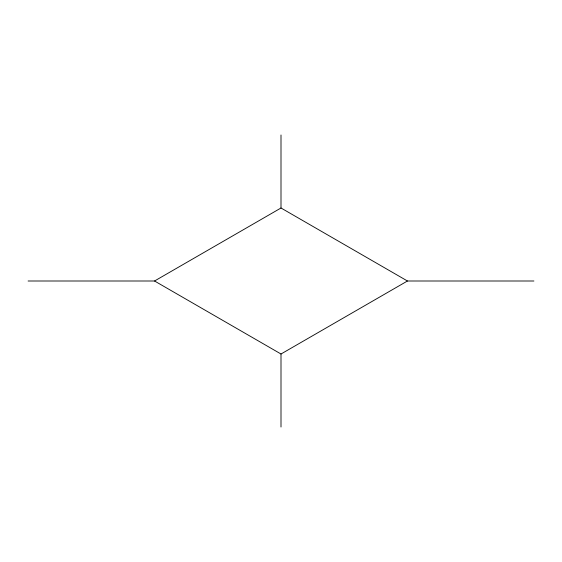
<?xml version="1.0" encoding="UTF-8"?>
<svg xmlns="http://www.w3.org/2000/svg" width="562" height="562" viewBox="0 0 562 562"><rect width="100%" height="100%" fill="white"/><g stroke="black" fill="none" stroke-linecap="round" stroke-linejoin="round"><path stroke-width="0.84" d="M28.1 281L154.55 281L281 207.996L407.45 281L533.9 281M154.55 281L281 354.004L407.45 281M281 134.992L281 207.996M281 354.004L281 427.008"/></g></svg>
